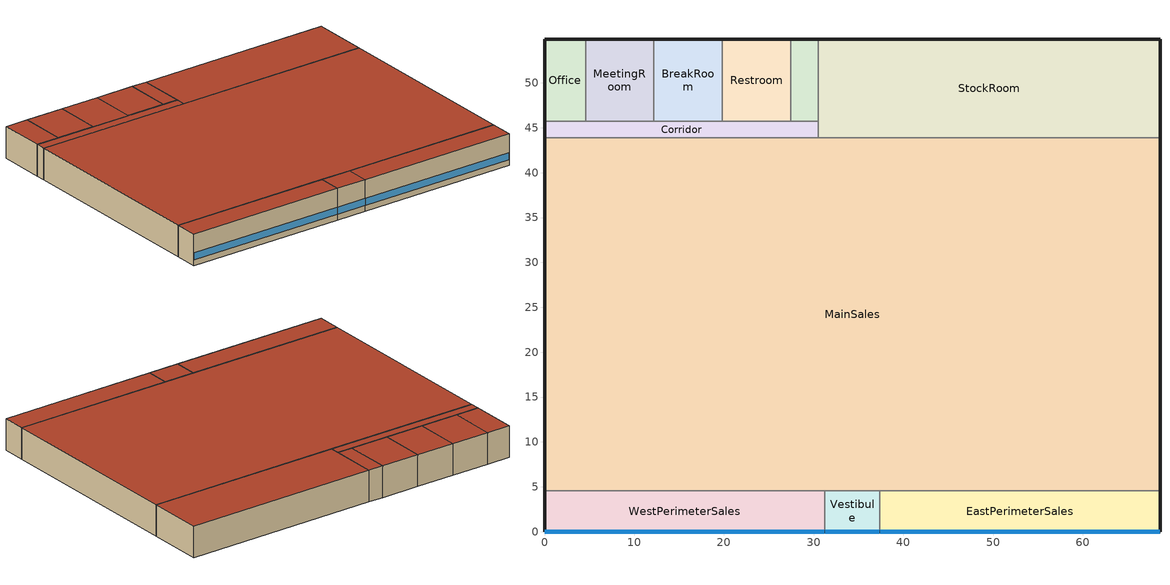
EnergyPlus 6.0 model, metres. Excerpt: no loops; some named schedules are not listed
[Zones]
Office
 floor ground (Unheated - 8in Slab with Carpet_NR_Ext-slab): 4.57,54.86 4.57,45.72 0,45.72 0,54.86 z0
 wall outside (Steel-Framed_R-13 + R-7.5 ci_Ext-wall): 4.57,54.86 0,54.86 0,45.72 z0:6.1
 wall to MeetingRoom (Standard_Int-Wall): 4.57,45.72 4.57,54.86 z0:6.1
 wall to Corridor (Standard_Int-Wall): 0,45.72 4.57,45.72 z0:6.1
 roof outside (IEAD_R-25 ci_Roof): 4.57,45.72 4.57,54.86 0,54.86 0,45.72 z6.1
BreakRoom
 floor ground (Unheated - 8in Slab with Carpet_NR_Ext-slab): 19.81,54.86 19.81,45.72 12.19,45.72 12.19,54.86 z0
 wall outside (Steel-Framed_R-13 + R-7.5 ci_Ext-wall): 19.81,54.86 12.19,54.86 z0:6.1
 wall to MeetingRoom (Standard_Int-Wall): 12.19,54.86 12.19,45.72 z0:6.1
 wall to Restroom (Standard_Int-Wall): 19.81,45.72 19.81,54.86 z0:6.1
 wall to Corridor (Standard_Int-Wall): 12.19,45.72 19.81,45.72 z0:6.1
 roof outside (IEAD_R-25 ci_Roof): 19.81,45.72 19.81,54.86 12.19,54.86 12.19,45.72 z6.1
WestPerimeterSales
 floor ground (Unheated - 8in Slab with Carpet_NR_Ext-slab): 31.24,4.57 31.24,0 0,0 0,4.57 z0
 wall outside (Steel-Framed_R-13 + R-7.5 ci_Ext-wall): 0,4.57 0,0 31.24,0 z0:6.1
 wall to Vestibule (Standard_Int-Wall): 31.24,0 31.24,4.57 z0:6.1
 wall to MainSales (AIR-WALL): 31.24,4.57 0,4.57 z0:6.1
 window (Retail_AEDG_window_3_UValue_3.408_SHGC_0.25_VT_0.32): 0.05,0 31.19,0 z1.1:2.45
 roof outside (IEAD_R-25 ci_Roof): 31.24,0 31.24,4.57 0,4.57 0,0 z6.1
Corridor
 floor ground (Unheated - 8in Slab with Carpet_NR_Ext-slab): 30.48,45.72 30.48,43.89 0,43.89 0,45.72 z0
 wall outside (Steel-Framed_R-13 + R-7.5 ci_Ext-wall): 0,45.72 0,43.89 z0:6.1
 wall to MainSales (Standard_Int-Wall): 0,43.89 30.48,43.89 z0:6.1
 wall to Restroom (Standard_Int-Wall): 27.43,45.72 19.81,45.72 z0:6.1
 wall to MeetingRoom (Standard_Int-Wall): 12.19,45.72 4.57,45.72 z0:6.1
 wall to MechanicalRoom (Standard_Int-Wall): 30.48,45.72 27.43,45.72 z0:6.1
 wall to StockRoom (Standard_Int-Wall): 30.48,43.89 30.48,45.72 z0:6.1
 roof outside (IEAD_R-25 ci_Roof): 30.48,43.89 30.48,45.72 0,45.72 0,43.89 z6.1
EastPerimeterSales
 floor ground (Unheated - 8in Slab with Carpet_NR_Ext-slab): 68.58,4.57 68.58,0 37.34,0 37.34,4.57 z0
 wall outside (Steel-Framed_R-13 + R-7.5 ci_Ext-wall): 37.34,0 68.58,0 68.58,4.57 z0:6.1
 wall to Vestibule (Standard_Int-Wall): 37.34,4.57 37.34,0 z0:6.1
 wall to MainSales (AIR-WALL): 68.58,4.57 37.34,4.57 z0:6.1
 window (Retail_AEDG_window_3_UValue_3.408_SHGC_0.25_VT_0.32): 37.39,0 68.53,0 z1.1:2.45
 roof outside (IEAD_R-25 ci_Roof): 68.58,0 68.58,4.57 37.34,4.57 37.34,0 z6.1
Vestibule
 floor ground (Unheated - 8in Slab with Carpet_NR_Ext-slab): 37.34,4.57 37.34,0 31.24,0 31.24,4.57 z0
 wall outside (Steel-Framed_R-13 + R-7.5 ci_Ext-wall): 31.24,0 37.34,0 z0:6.1
 wall to MainSales (Standard_Int-Wall): 37.34,4.57 31.24,4.57 z0:6.1
 window (Retail_AEDG_window_3_UValue_3.408_SHGC_0.25_VT_0.32): 31.29,0 37.29,0 z1.1:2.45
 roof outside (IEAD_R-25 ci_Roof): 37.34,0 37.34,4.57 31.24,4.57 31.24,0 z6.1
StockRoom
 floor ground (Unheated - 8in Slab with Carpet_NR_Ext-slab): 68.58,54.86 68.58,43.89 30.48,43.89 30.48,54.86 z0
 wall outside (Steel-Framed_R-13 + R-7.5 ci_Ext-wall): 68.58,43.89 68.58,54.86 30.48,54.86 z0:6.1
 wall to MainSales (Standard_Int-Wall): 30.48,43.89 68.58,43.89 z0:6.1
 wall to MechanicalRoom (Standard_Int-Wall): 30.48,54.86 30.48,45.72 z0:6.1
 roof outside (IEAD_R-25 ci_Roof): 68.58,43.89 68.58,54.86 30.48,54.86 30.48,43.89 z6.1
MainSales
 floor ground (Unheated - 8in Slab with Carpet_NR_Ext-slab): 68.58,43.89 68.58,4.57 0,4.57 0,43.89 z0
 wall outside (Steel-Framed_R-13 + R-7.5 ci_Ext-wall): 68.58,4.57 68.58,43.89 / 0,43.89 0,4.57 z0:6.1
 roof outside (IEAD_R-25 ci_Roof): 68.58,4.57 68.58,43.89 0,43.89 0,4.57 z6.1
MeetingRoom
 floor ground (Unheated - 8in Slab with Carpet_NR_Ext-slab): 12.19,54.86 12.19,45.72 4.57,45.72 4.57,54.86 z0
 wall outside (Steel-Framed_R-13 + R-7.5 ci_Ext-wall): 12.19,54.86 4.57,54.86 z0:6.1
 roof outside (IEAD_R-25 ci_Roof): 12.19,45.72 12.19,54.86 4.57,54.86 4.57,45.72 z6.1
Restroom
 floor ground (Unheated - 8in Slab with Carpet_NR_Ext-slab): 27.43,54.86 27.43,45.72 19.81,45.72 19.81,54.86 z0
 wall outside (Steel-Framed_R-13 + R-7.5 ci_Ext-wall): 27.43,54.86 19.81,54.86 z0:6.1
 wall to MechanicalRoom (Standard_Int-Wall): 27.43,45.72 27.43,54.86 z0:6.1
 roof outside (IEAD_R-25 ci_Roof): 27.43,45.72 27.43,54.86 19.81,54.86 19.81,45.72 z6.1
MechanicalRoom
 floor ground (Unheated - 8in Slab with Carpet_NR_Ext-slab): 30.48,54.86 30.48,45.72 27.43,45.72 27.43,54.86 z0
 wall outside (Steel-Framed_R-13 + R-7.5 ci_Ext-wall): 30.48,54.86 27.43,54.86 z0:6.1
 roof outside (IEAD_R-25 ci_Roof): 30.48,45.72 30.48,54.86 27.43,54.86 27.43,45.72 z6.1
[Building]
Retail_Low_Plug_MultiZoneVAV: North Axis=0; Terrain=City; Loads Convergence Tolerance Value=0.04; Temperature Convergence Tolerance Value=0.2; Solar Distribution=FullExterior; Maximum Number of Warmup Days=25
[Site:Location]
USA CA-LOS ANGELES: Latitude {deg}=33.92; Longitude {deg}=-118.4; Time Zone {hr}=-8; Elevation {m}=32
[Site:GroundTemperature:BuildingSurface]
20.133, 20.114, 20.098, 20.195, 20.555, 20.958, 22.367, 22.7, 22.775, 21.957, 20.592, 20.216
[Site:WaterMainsTemperature]
Calculation Method=CORRELATION; Annual Average Outdoor Air Temperature {C}=16.64; Maximum Difference In Monthly Average Outdoor Air Temperatures {deltaC}=6.8
[SizingPeriod:DesignDay] Barometric Pressure {Pa}=100941; Rain {0-no,1-yes}=0; Snow on ground {0-no,1-yes}=0; Day of Month=21; Daylight Savings Time Indicator=0; Humidity Indicating Type=WetBulb
Name | Maximum Dry-Bulb Temperature {C} | Daily Temp Range {C} | Humidity Indicating Conditions at Maximum Dry-Bulb | Wind Speed {m/s} design conditions vs. traditional 6.71 m/s (15 mph) | Wind Direction {Degrees; N=0, S=180} | Clearness {0.0 to 1.1} | Month | Day Type | Wind Speed {m/s} design conditions vs. traditional 3.35 m/s (7mph)
LOS_ANGELES Ann Htg 99.6% Condns DB | 6.6 | 0 | 6.6 | 2.5 | 80 | 0 | 1 | WinterDesignDay
LOS_ANGELES Ann Clg .4% Condns DB=>MWB | 29 | 6 | 17.9 |  | 250 | 1 | 8 | SummerDesignDay | 4.2
LOS_ANGELES Ann Clg .4% Condns WB=>MDB | 25.5 | 6 | 21.1 |  | 250 | 1 | 8 | SummerDesignDay | 4.2
[WindowMaterial:Glazing]
Theoretical Glass [245]: Optical Data Type=SpectralAverage; Thickness=0.003; Solar Transmittance at Normal Incidence=0.2331; Front Side Solar Reflectance at Normal Incidence=0.7169; Back Side Solar Reflectance at Normal Incidence=0.7169; Visible Transmittance at Normal Incidence=0.321; Front Side Visible Reflectance at Normal Incidence=0.629; Back Side Visible Reflectance at Normal Incidence=0.629; Infrared Transmittance at Normal Incidence=0; Front Side Infrared Hemispherical Emissivity=0.9; Back Side Infrared Hemispherical Emissivity=0.9; Conductivity=0.0231; Dirt Correction Factor for Solar and Visible Transmittance=1; Solar Diffusing=No
[Material] Thermal Absorptance=0.9
Name | Roughness | Thickness | Conductivity | Density | Specific Heat | Solar Absorptance | Visible Absorptance | Thickness {m} | Conductivity {W/m-K} | Density {kg/m3} | Specific Heat {J/kg-K}
Roof Membrane | VeryRough | 0.0095 | 0.16 | 1121.29 | 1460 | 0.7 | 0.7
Roof Insulation [9] | MediumRough | 0.209 | 0.049 | 265 | 836.8 | 0.7 | 0.7
Metal Decking | MediumSmooth | 0.0015 | 45.006 | 7680 | 418.4 | 0.7 | 0.3
GP01 1/2 GYPSUM | Smooth | 0.0127 | 0.16 | 800 | 1090 | 0.7 | 0.5
Wall Insulation [10] | MediumRough | 0.0971 | 0.045 | 265 | 836.8 | 0.7 | 0.7
1/2IN Gypsum | Smooth | 0.0127 | 0.16 | 784.9 | 830 | 0.92 | 0.92
MAT-CC05 8 HW CONCRETE | Rough | 0.2032 | 1.311 | 2240 | 836.8 | 0.7 | 0.7
Std Wood 6inch | MediumSmooth |  |  |  |  | 0.7 | 0.7 | 0.15 | 0.12 | 540 | 1210
[Material:NoMass] Thermal Absorptance=0.9; Solar Absorptance=0.7
Name | Roughness | Thermal Resistance {(m2-K)/W} | Visible Absorptance | Thermal Resistance {m2-K/W}
MAT-SHEATH | Rough | 0.3626 | 0.7
CP02 CARPET PAD | VeryRough | 0.2165 | 0.8
MAT-AIR-WALL | Rough |  |  | 0.207949
[Construction]
InteriorFurnishings: Std Wood 6inch
AIR-WALL: MAT-AIR-WALL
Retail_AEDG_window_3_UValue_3.408_SHGC_0.25_VT_0.32: Theoretical Glass [245]
IEAD_R-25 ci_Roof: Roof Membrane, Roof Insulation [9], Metal Decking
Standard_Int-Wall: GP01 1/2 GYPSUM, GP01 1/2 GYPSUM
Steel-Framed_R-13 + R-7.5 ci_Ext-wall: MAT-SHEATH, Wall Insulation [10], 1/2IN Gypsum
Unheated - 8in Slab with Carpet_NR_Ext-slab: MAT-CC05 8 HW CONCRETE, CP02 CARPET PAD
[ComponentCost:LineItem] Line Item Type=Construction
Name | Item | Cost per Area {$/m2} | Cost per Area
Interior Furnishings | InteriorFurnishings | 1
Interior Floor | INT-FLOOR-UNDERSIDE | 15
Interior Floor Slab | INT-FLOOR-SLAB | 35
Drop Ceiling | DropCeiling | 10
Sloped Metal Roof | Sloped_Metal_Roof | 1
Gable Wall | Gable_Wall | 1
Air Wall | AIR-WALL | 1
Swinging Door Conditioned | Std Swinging Door_con | 1
Swinging Door Semi-conditioned | Std Swinging Door_semi | 1
Overhead Door | Std Overhead Door | 1
south:Retail_AEDG_window_3_UValue_3.408_SHGC_0.25_VT_0.32 | Retail_AEDG_window_3_UValue_3.408_SHGC_0.25_VT_0.32 |  | 1
east:Retail_AEDG_window_3_UValue_3.408_SHGC_0.25_VT_0.32_east | Retail_AEDG_window_3_UValue_3.408_SHGC_0.25_VT_0.32_east |  | 1
north:Retail_AEDG_window_3_UValue_3.408_SHGC_0.25_VT_0.32_north | Retail_AEDG_window_3_UValue_3.408_SHGC_0.25_VT_0.32_north |  | 1
west:Retail_AEDG_window_3_UValue_3.408_SHGC_0.25_VT_0.32_west | Retail_AEDG_window_3_UValue_3.408_SHGC_0.25_VT_0.32_west |  | 1
roofs:IEAD_R-25 ci_Roof | IEAD_R-25 ci_Roof |  | 1
int-walls:Standard_Int-Wall | Standard_Int-Wall |  | 1
ext-walls:Steel-Framed_R-13 + R-7.5 ci_Ext-wall | Steel-Framed_R-13 + R-7.5 ci_Ext-wall |  | 1
ext-slab:Unheated - 8in Slab with Carpet_NR_Ext-slab | Unheated - 8in Slab with Carpet_NR_Ext-slab |  | 1
exposed-floor:Mass_R-8.3 ci_ExposedFloor | Mass_R-8.3 ci_ExposedFloor |  | 34.6727
door:Swinging_NR_door | Swinging_NR_door |  | 1
non-swinging-door:Non-Swinging_NR_door | Non-Swinging_NR_door |  | 1
[Zone] Type=1; Multiplier=1; Ceiling Height=AutoCalculate; Part of Total Floor Area=Yes
Name | Volume
Office | 254.8516
BreakRoom; MeetingRoom; Restroom | 424.7527
WestPerimeterSales; EastPerimeterSales | 870.743
Corridor | 339.8022
Vestibule; MechanicalRoom | 169.9011
StockRoom | 2548.52
MainSales | 16437.9
[InternalMass] Construction=InteriorFurnishings
Name | Zone | Surface Area
Office Internal Mass | Office | 83.6127
BreakRoom Internal Mass | BreakRoom | 139.3546
WestPerimeterSales Internal Mass | WestPerimeterSales | 285.6768
Corridor Internal Mass | Corridor | 111.4836
EastPerimeterSales Internal Mass | EastPerimeterSales | 285.6768
Vestibule Internal Mass | Vestibule | 55.7418
StockRoom Internal Mass | StockRoom | 836.1274
MainSales Internal Mass | MainSales | 5393.02
MeetingRoom Internal Mass | MeetingRoom | 139.3546
Restroom Internal Mass | Restroom | 139.3546
MechanicalRoom Internal Mass | MechanicalRoom | 55.7418
[ZoneInfiltration:DesignFlowRate] Schedule=INFIL_SCH; Design Volume Flow Rate Calculation Method=Flow/ExteriorWallArea; Flow per Exterior Surface Area {m3/s/m2}=0.0001963; Constant Term Coefficient=1; Temperature Term Coefficient=0; Velocity Term Coefficient=0; Velocity Squared Term Coefficient=0
Name | Zone
Office_Infiltration | Office
BreakRoom_Infiltration | BreakRoom
WestPerimeterSales_Infiltration | WestPerimeterSales
Corridor_Infiltration | Corridor
EastPerimeterSales_Infiltration | EastPerimeterSales
Vestibule_Infiltration | Vestibule
StockRoom_Infiltration | StockRoom
MainSales_Infiltration | MainSales
MeetingRoom_Infiltration | MeetingRoom
Restroom_Infiltration | Restroom
MechanicalRoom_Infiltration | MechanicalRoom
[People] Schedule=BLDG_OCC_SCH; Number of People Calculation Method=People; Fraction Radiant=0.3; User Specified Sensible Fraction=AUTOCALCULATE; Activity Level Schedule=ACTIVITY_SCH; Carbon Dioxide Generation Rate {m3/s-W}=3.82E-8; Enable ASHRAE 55 Comfort Warnings=No; MRT Calculation=ZoneAveraged; Work Efficiency Schedule=WORK_EFF_SCH; Clothing Schedule=CLOTHING_SCH; Air Velocity Schedule=AIR_VELO_SCH; Thermal Comfort Report=FANGER
Name | Zone | Number of People
Office People | Office | 2.2492
BreakRoom People | BreakRoom | 52.5018
WestPerimeterSales People | WestPerimeterSales | 9.2274
EastPerimeterSales People | EastPerimeterSales | 9.2274
Vestibule People | Vestibule | 1.8005
StockRoom People | StockRoom | 14.9667
MainSales People | MainSales | 174.1946
MeetingRoom People | MeetingRoom | 37.5003
Restroom People | Restroom | 4.5012
[Lights] Schedule=BLDG_LIGHT_SCH; Design Level Calculation Method=LightingLevel; Return Air Fraction=0; Fraction Visible=0.2; Fraction Replaceable=1; Return Air Fraction is Calculated from Plenum Temperature=No
Name | Zone | Design Level {W} | Fraction Radiant
Office_Lights | Office | 202.3428 | 0.37
BreakRoom_Lights | BreakRoom | 337.238 | 0.37
WestPerimeterSales_Lights | WestPerimeterSales | 2921.05 | 0.42
Corridor_Lights | Corridor | 149.9455 | 0.37
EastPerimeterSales_Lights | EastPerimeterSales | 2921.05 | 0.42
Vestibule_Lights | Vestibule | 149.9455 | 0.37
StockRoom_Lights | StockRoom | 811.0435 | 0.42
MainSales_Lights | MainSales | 55143.6 | 0.42
MeetingRoom_Lights | MeetingRoom | 337.238 | 0.37
Restroom_Lights | Restroom | 337.9348 | 0.37
MechanicalRoom_Lights | MechanicalRoom | 134.8952 | 0.37
[ElectricEquipment] Schedule=BLDG_EQUIP_SCH; Design Level Calculation Method=EquipmentLevel; Fraction Latent=0; Fraction Radiant=0.5; Fraction Lost=0
Name | Zone | Design Level {W}
Office_PlugMisc_Equip | Office | 252.9285
BreakRoom_PlugMisc_Equip | BreakRoom | 1462.53
WestPerimeterSales_PlugMisc_Equip | WestPerimeterSales | 461.3681
EastPerimeterSales_PlugMisc_Equip | EastPerimeterSales | 461.3681
StockRoom_PlugMisc_Equip | StockRoom | 2529.29
MainSales_PlugMisc_Equip | MainSales | 8709.73
MeetingRoom_PlugMisc_Equip | MeetingRoom | 421.5475
Restroom_PlugMisc_Equip | Restroom | 56.4386
[SetpointManager:Scheduled] Control Variable {Temperature | Others }=Temperature
Name | Schedule | Setpoint Node or NodeList
VAV_O SAT Setpoint | VAV_O_SAT_Sch | VAV_O Supply Equipment Outlet Node
VAV_BR SAT Setpoint | VAV_BR_SAT_Sch | VAV_BR Supply Equipment Outlet Node
VAV_WPS SAT Setpoint | VAV_WPS_SAT_Sch | VAV_WPS Supply Equipment Outlet Node
VAV_C SAT Setpoint | VAV_C_SAT_Sch | VAV_C Supply Equipment Outlet Node
VAV_EPS SAT Setpoint | VAV_EPS_SAT_Sch | VAV_EPS Supply Equipment Outlet Node
VAV_V SAT Setpoint | VAV_V_SAT_Sch | VAV_V Supply Equipment Outlet Node
VAV_SR SAT Setpoint | VAV_SR_SAT_Sch | VAV_SR Supply Equipment Outlet Node
VAV_MS SAT Setpoint | VAV_MS_SAT_Sch | VAV_MS Supply Equipment Outlet Node
VAV_MTR SAT Setpoint | VAV_MtR_SAT_Sch | VAV_MTR Supply Equipment Outlet Node
VAV_R SAT Setpoint | VAV_R_SAT_Sch | VAV_R Supply Equipment Outlet Node
VAV_MCR SAT Setpoint | VAV_McR_SAT_Sch | VAV_MCR Supply Equipment Outlet Node
[SetpointManager:MixedAir]
Name | Control Variable {Temperature} | Setpoint Node or NodeList | Control Variable {TEMP}
VAV_O_CoolC 2 SAT Manager | Temperature | VAV_O_CoolC 2-VAV_O_FanNode
VAV_O_OA_Indirect_Evap_Cooler_SATManager |  | VAV_O_OA_Indirect_Evap_Cooler-VAV_O_OAMixing BoxNode | Temperature
VAV_BR_CoolC 2 SAT Manager | Temperature | VAV_BR_CoolC 2-VAV_BR_FanNode
VAV_BR_OA_Indirect_Evap_Cooler_SATManager |  | VAV_BR_OA_Indirect_Evap_Cooler-VAV_BR_OAMixing BoxNode | Temperature
VAV_WPS_CoolC 2 SAT Manager | Temperature | VAV_WPS_CoolC 2-VAV_WPS_FanNode
VAV_WPS_OA_Indirect_Evap_Cooler_SATManager |  | VAV_WPS_OA_Indirect_Evap_Cooler-VAV_WPS_OAMixing BoxNode | Temperature
VAV_C_CoolC 2 SAT Manager | Temperature | VAV_C_CoolC 2-VAV_C_FanNode
VAV_C_OA_Indirect_Evap_Cooler_SATManager |  | VAV_C_OA_Indirect_Evap_Cooler-VAV_C_OAMixing BoxNode | Temperature
VAV_EPS_CoolC 2 SAT Manager | Temperature | VAV_EPS_CoolC 2-VAV_EPS_FanNode
VAV_EPS_OA_Indirect_Evap_Cooler_SATManager |  | VAV_EPS_OA_Indirect_Evap_Cooler-VAV_EPS_OAMixing BoxNode | Temperature
VAV_V_CoolC 2 SAT Manager | Temperature | VAV_V_CoolC 2-VAV_V_FanNode
VAV_V_OA_Indirect_Evap_Cooler_SATManager |  | VAV_V_OA_Indirect_Evap_Cooler-VAV_V_OAMixing BoxNode | Temperature
VAV_SR_CoolC 2 SAT Manager | Temperature | VAV_SR_CoolC 2-VAV_SR_FanNode
VAV_SR_OA_Indirect_Evap_Cooler_SATManager |  | VAV_SR_OA_Indirect_Evap_Cooler-VAV_SR_OAMixing BoxNode | Temperature
VAV_MS_CoolC 2 SAT Manager | Temperature | VAV_MS_CoolC 2-VAV_MS_FanNode
VAV_MS_OA_Indirect_Evap_Cooler_SATManager |  | VAV_MS_OA_Indirect_Evap_Cooler-VAV_MS_OAMixing BoxNode | Temperature
VAV_MTR_CoolC 2 SAT Manager | Temperature | VAV_MTR_CoolC 2-VAV_MTR_FanNode
VAV_MTR_OA_Indirect_Evap_Cooler_SATManager |  | VAV_MTR_OA_Indirect_Evap_Cooler-VAV_MTR_OAMixing BoxNode | Temperature
VAV_R_CoolC 2 SAT Manager | Temperature | VAV_R_CoolC 2-VAV_R_FanNode
VAV_R_OA_Indirect_Evap_Cooler_SATManager |  | VAV_R_OA_Indirect_Evap_Cooler-VAV_R_OAMixing BoxNode | Temperature
VAV_MCR_CoolC 2 SAT Manager | Temperature | VAV_MCR_CoolC 2-VAV_MCR_FanNode
VAV_MCR_OA_Indirect_Evap_Cooler_SATManager |  | VAV_MCR_OA_Indirect_Evap_Cooler-VAV_MCR_OAMixing BoxNode | Temperature
[EnergyManagementSystem:Sensor]
VAV_O_OA_Indirect_Evap_CoolerIDECSupplyTemp: VAV_O_OA_Indirect_Evap_Cooler-VAV_O_OAMixing BoxNode; System Node Temp
VAV_O_OA_Indirect_Evap_CoolerIDECSupplyEnth: VAV_O_OA_Indirect_Evap_Cooler-VAV_O_OAMixing BoxNode; System Node Enthalpy
VAV_O_Warm_Season; VAV_BR_Warm_Season; VAV_WPS_Warm_Season; VAV_C_Warm_Season; VAV_EPS_Warm_Season; VAV_V_Warm_Season; VAV_SR_Warm_Season; VAV_MS_Warm_Season; VAV_MTR_Warm_Season; VAV_R_Warm_Season; VAV_MCR_Warm_Season: Warm_Season_Sch; Schedule Value
VAV_O_Cold_Season; VAV_BR_Cold_Season; VAV_WPS_Cold_Season; VAV_C_Cold_Season; VAV_EPS_Cold_Season; VAV_V_Cold_Season; VAV_SR_Cold_Season; VAV_MS_Cold_Season; VAV_MTR_Cold_Season; VAV_R_Cold_Season; VAV_MCR_Cold_Season: Cold_Season_Sch; Schedule Value
VAV_O_OA_Enth; VAV_BR_OA_Enth; VAV_WPS_OA_Enth; VAV_C_OA_Enth; VAV_EPS_OA_Enth; VAV_V_OA_Enth; VAV_SR_OA_Enth; VAV_MS_OA_Enth; VAV_MTR_OA_Enth; VAV_R_OA_Enth; VAV_MCR_OA_Enth: Environment; Outdoor Enthalpy
VAV_O_OA_Tdb; VAV_BR_OA_Tdb; VAV_WPS_OA_Tdb; VAV_C_OA_Tdb; VAV_EPS_OA_Tdb; VAV_V_OA_Tdb; VAV_SR_OA_Tdb; VAV_MS_OA_Tdb; VAV_MTR_OA_Tdb; VAV_R_OA_Tdb; VAV_MCR_OA_Tdb: Environment; Outdoor Dry Bulb
VAV_O_Pb; VAV_BR_Pb; VAV_WPS_Pb; VAV_C_Pb; VAV_EPS_Pb; VAV_V_Pb; VAV_SR_Pb; VAV_MS_Pb; VAV_MTR_Pb; VAV_R_Pb; VAV_MCR_Pb: Environment; Outdoor Barometric Pressure
VAV_O_ClgSetP; VAV_BR_ClgSetP; VAV_WPS_ClgSetP; VAV_C_ClgSetP; VAV_EPS_ClgSetP; VAV_V_ClgSetP; VAV_SR_ClgSetP; VAV_MS_ClgSetP; VAV_MTR_ClgSetP; VAV_R_ClgSetP; VAV_MCR_ClgSetP: ClgSetP_Sch; Schedule Value
VAV_O_SAT; VAV_BR_SAT; VAV_WPS_SAT; VAV_C_SAT; VAV_EPS_SAT; VAV_V_SAT; VAV_SR_SAT; VAV_MS_SAT; VAV_MTR_SAT; VAV_R_SAT; VAV_MCR_SAT: VAV_SAT_Schedule; Schedule Value
VAV_O_SAT_Econ; VAV_BR_SAT_Econ; VAV_WPS_SAT_Econ; VAV_C_SAT_Econ; VAV_EPS_SAT_Econ; VAV_V_SAT_Econ; VAV_SR_SAT_Econ; VAV_MS_SAT_Econ; VAV_MTR_SAT_Econ; VAV_R_SAT_Econ; VAV_MCR_SAT_Econ: VAV_Econ_SAT_Schedule; Schedule Value
VAV_BR_OA_Indirect_Evap_CoolerIDECSupplyTemp: VAV_BR_OA_Indirect_Evap_Cooler-VAV_BR_OAMixing BoxNode; System Node Temp
VAV_BR_OA_Indirect_Evap_CoolerIDECSupplyEnth: VAV_BR_OA_Indirect_Evap_Cooler-VAV_BR_OAMixing BoxNode; System Node Enthalpy
VAV_WPS_OA_Indirect_Evap_CoolerIDECSupplyTemp: VAV_WPS_OA_Indirect_Evap_Cooler-VAV_WPS_OAMixing BoxNode; System Node Temp
VAV_WPS_OA_Indirect_Evap_CoolerIDECSupplyEnth: VAV_WPS_OA_Indirect_Evap_Cooler-VAV_WPS_OAMixing BoxNode; System Node Enthalpy
VAV_C_OA_Indirect_Evap_CoolerIDECSupplyTemp: VAV_C_OA_Indirect_Evap_Cooler-VAV_C_OAMixing BoxNode; System Node Temp
VAV_C_OA_Indirect_Evap_CoolerIDECSupplyEnth: VAV_C_OA_Indirect_Evap_Cooler-VAV_C_OAMixing BoxNode; System Node Enthalpy
VAV_EPS_OA_Indirect_Evap_CoolerIDECSupplyTemp: VAV_EPS_OA_Indirect_Evap_Cooler-VAV_EPS_OAMixing BoxNode; System Node Temp
VAV_EPS_OA_Indirect_Evap_CoolerIDECSupplyEnth: VAV_EPS_OA_Indirect_Evap_Cooler-VAV_EPS_OAMixing BoxNode; System Node Enthalpy
VAV_V_OA_Indirect_Evap_CoolerIDECSupplyTemp: VAV_V_OA_Indirect_Evap_Cooler-VAV_V_OAMixing BoxNode; System Node Temp
VAV_V_OA_Indirect_Evap_CoolerIDECSupplyEnth: VAV_V_OA_Indirect_Evap_Cooler-VAV_V_OAMixing BoxNode; System Node Enthalpy
VAV_SR_OA_Indirect_Evap_CoolerIDECSupplyTemp: VAV_SR_OA_Indirect_Evap_Cooler-VAV_SR_OAMixing BoxNode; System Node Temp
VAV_SR_OA_Indirect_Evap_CoolerIDECSupplyEnth: VAV_SR_OA_Indirect_Evap_Cooler-VAV_SR_OAMixing BoxNode; System Node Enthalpy
VAV_MS_OA_Indirect_Evap_CoolerIDECSupplyTemp: VAV_MS_OA_Indirect_Evap_Cooler-VAV_MS_OAMixing BoxNode; System Node Temp
VAV_MS_OA_Indirect_Evap_CoolerIDECSupplyEnth: VAV_MS_OA_Indirect_Evap_Cooler-VAV_MS_OAMixing BoxNode; System Node Enthalpy
VAV_MTR_OA_Indirect_Evap_CoolerIDECSupplyTemp: VAV_MTR_OA_Indirect_Evap_Cooler-VAV_MTR_OAMixing BoxNode; System Node Temp
VAV_MTR_OA_Indirect_Evap_CoolerIDECSupplyEnth: VAV_MTR_OA_Indirect_Evap_Cooler-VAV_MTR_OAMixing BoxNode; System Node Enthalpy
VAV_R_OA_Indirect_Evap_CoolerIDECSupplyTemp: VAV_R_OA_Indirect_Evap_Cooler-VAV_R_OAMixing BoxNode; System Node Temp
VAV_R_OA_Indirect_Evap_CoolerIDECSupplyEnth: VAV_R_OA_Indirect_Evap_Cooler-VAV_R_OAMixing BoxNode; System Node Enthalpy
VAV_MCR_OA_Indirect_Evap_CoolerIDECSupplyTemp: VAV_MCR_OA_Indirect_Evap_Cooler-VAV_MCR_OAMixing BoxNode; System Node Temp
VAV_MCR_OA_Indirect_Evap_CoolerIDECSupplyEnth: VAV_MCR_OA_Indirect_Evap_Cooler-VAV_MCR_OAMixing BoxNode; System Node Enthalpy
[EnergyManagementSystem:Actuator]
VAV_O_SAT_Sch_Act: VAV_O_SAT_Sch; Schedule:Compact; Schedule Value
VAV_O_Fan_Sch_Act: VAV_O_Fan_Sch; Schedule:Compact; Schedule Value
Office_PTAC_Fan_Sch_Act: Office_PTAC_Fan_Sch; Schedule:Compact; Schedule Value
VAV_BR_SAT_Sch_Act: VAV_BR_SAT_Sch; Schedule:Compact; Schedule Value
VAV_BR_Fan_Sch_Act: VAV_BR_Fan_Sch; Schedule:Compact; Schedule Value
BreakRoom_PTAC_Fan_Sch_Act: BreakRoom_PTAC_Fan_Sch; Schedule:Compact; Schedule Value
VAV_WPS_SAT_Sch_Act: VAV_WPS_SAT_Sch; Schedule:Compact; Schedule Value
VAV_WPS_Fan_Sch_Act: VAV_WPS_Fan_Sch; Schedule:Compact; Schedule Value
WestPerimeterSales_PTAC_Fan_Sch_Act: WestPerimeterSales_PTAC_Fan_Sch; Schedule:Compact; Schedule Value
VAV_C_SAT_Sch_Act: VAV_C_SAT_Sch; Schedule:Compact; Schedule Value
VAV_C_Fan_Sch_Act: VAV_C_Fan_Sch; Schedule:Compact; Schedule Value
Corridor_PTAC_Fan_Sch_Act: Corridor_PTAC_Fan_Sch; Schedule:Compact; Schedule Value
VAV_EPS_SAT_Sch_Act: VAV_EPS_SAT_Sch; Schedule:Compact; Schedule Value
VAV_EPS_Fan_Sch_Act: VAV_EPS_Fan_Sch; Schedule:Compact; Schedule Value
EastPerimeterSales_PTAC_Fan_Sch_Act: EastPerimeterSales_PTAC_Fan_Sch; Schedule:Compact; Schedule Value
VAV_V_SAT_Sch_Act: VAV_V_SAT_Sch; Schedule:Compact; Schedule Value
VAV_V_Fan_Sch_Act: VAV_V_Fan_Sch; Schedule:Compact; Schedule Value
Vestibule_PTAC_Fan_Sch_Act: Vestibule_PTAC_Fan_Sch; Schedule:Compact; Schedule Value
VAV_SR_SAT_Sch_Act: VAV_SR_SAT_Sch; Schedule:Compact; Schedule Value
VAV_SR_Fan_Sch_Act: VAV_SR_Fan_Sch; Schedule:Compact; Schedule Value
StockRoom_PTAC_Fan_Sch_Act: StockRoom_PTAC_Fan_Sch; Schedule:Compact; Schedule Value
VAV_MS_SAT_Sch_Act: VAV_MS_SAT_Sch; Schedule:Compact; Schedule Value
VAV_MS_Fan_Sch_Act: VAV_MS_Fan_Sch; Schedule:Compact; Schedule Value
MainSales_PTAC_Fan_Sch_Act: MainSales_PTAC_Fan_Sch; Schedule:Compact; Schedule Value
VAV_MTR_SAT_Sch_Act: VAV_MTR_SAT_Sch; Schedule:Compact; Schedule Value
VAV_MTR_Fan_Sch_Act: VAV_MTR_Fan_Sch; Schedule:Compact; Schedule Value
MeetingRoom_PTAC_Fan_Sch_Act: MeetingRoom_PTAC_Fan_Sch; Schedule:Compact; Schedule Value
VAV_R_SAT_Sch_Act: VAV_R_SAT_Sch; Schedule:Compact; Schedule Value
VAV_R_Fan_Sch_Act: VAV_R_Fan_Sch; Schedule:Compact; Schedule Value
Restroom_PTAC_Fan_Sch_Act: Restroom_PTAC_Fan_Sch; Schedule:Compact; Schedule Value
VAV_MCR_SAT_Sch_Act: VAV_MCR_SAT_Sch; Schedule:Compact; Schedule Value
VAV_MCR_Fan_Sch_Act: VAV_MCR_Fan_Sch; Schedule:Compact; Schedule Value
MechanicalRoom_PTAC_Fan_Sch_Act: MechanicalRoom_PTAC_Fan_Sch; Schedule:Compact; Schedule Value
[EnergyManagementSystem:ProgramCallingManager]
VAV_O_OA_Indirect_Evap_CoolerControlManager: InsideHVACSystemIterationLoop; VAV_O_OA_Indirect_Evap_CoolerControl
VAV_O_ERV_IDEC_Control_Call: AfterPredictorBeforeHVACManagers; VAV_O_ERV_IDEC_Control
VAV_O_Initialize_Globals_Call: BeginNewEnvironment; VAV_O_Initialize_Globals
VAV_O_SAT_Reset_Call: AfterPredictorBeforeHVACManagers; VAV_O_SAT_Reset
VAV_BR_OA_Indirect_Evap_CoolerControlManager: InsideHVACSystemIterationLoop; VAV_BR_OA_Indirect_Evap_CoolerControl
VAV_BR_ERV_IDEC_Control_Call: AfterPredictorBeforeHVACManagers; VAV_BR_ERV_IDEC_Control
VAV_BR_Initialize_Globals_Call: BeginNewEnvironment; VAV_BR_Initialize_Globals
VAV_BR_SAT_Reset_Call: AfterPredictorBeforeHVACManagers; VAV_BR_SAT_Reset
VAV_WPS_OA_Indirect_Evap_CoolerControlManager: InsideHVACSystemIterationLoop; VAV_WPS_OA_Indirect_Evap_CoolerControl
VAV_WPS_ERV_IDEC_Control_Call: AfterPredictorBeforeHVACManagers; VAV_WPS_ERV_IDEC_Control
VAV_WPS_Initialize_Globals_Call: BeginNewEnvironment; VAV_WPS_Initialize_Globals
VAV_WPS_SAT_Reset_Call: AfterPredictorBeforeHVACManagers; VAV_WPS_SAT_Reset
VAV_C_OA_Indirect_Evap_CoolerControlManager: InsideHVACSystemIterationLoop; VAV_C_OA_Indirect_Evap_CoolerControl
VAV_C_ERV_IDEC_Control_Call: AfterPredictorBeforeHVACManagers; VAV_C_ERV_IDEC_Control
VAV_C_Initialize_Globals_Call: BeginNewEnvironment; VAV_C_Initialize_Globals
VAV_C_SAT_Reset_Call: AfterPredictorBeforeHVACManagers; VAV_C_SAT_Reset
VAV_EPS_OA_Indirect_Evap_CoolerControlManager: InsideHVACSystemIterationLoop; VAV_EPS_OA_Indirect_Evap_CoolerControl
VAV_EPS_ERV_IDEC_Control_Call: AfterPredictorBeforeHVACManagers; VAV_EPS_ERV_IDEC_Control
VAV_EPS_Initialize_Globals_Call: BeginNewEnvironment; VAV_EPS_Initialize_Globals
VAV_EPS_SAT_Reset_Call: AfterPredictorBeforeHVACManagers; VAV_EPS_SAT_Reset
VAV_V_OA_Indirect_Evap_CoolerControlManager: InsideHVACSystemIterationLoop; VAV_V_OA_Indirect_Evap_CoolerControl
VAV_V_ERV_IDEC_Control_Call: AfterPredictorBeforeHVACManagers; VAV_V_ERV_IDEC_Control
VAV_V_Initialize_Globals_Call: BeginNewEnvironment; VAV_V_Initialize_Globals
VAV_V_SAT_Reset_Call: AfterPredictorBeforeHVACManagers; VAV_V_SAT_Reset
VAV_SR_OA_Indirect_Evap_CoolerControlManager: InsideHVACSystemIterationLoop; VAV_SR_OA_Indirect_Evap_CoolerControl
VAV_SR_ERV_IDEC_Control_Call: AfterPredictorBeforeHVACManagers; VAV_SR_ERV_IDEC_Control
VAV_SR_Initialize_Globals_Call: BeginNewEnvironment; VAV_SR_Initialize_Globals
VAV_SR_SAT_Reset_Call: AfterPredictorBeforeHVACManagers; VAV_SR_SAT_Reset
VAV_MS_OA_Indirect_Evap_CoolerControlManager: InsideHVACSystemIterationLoop; VAV_MS_OA_Indirect_Evap_CoolerControl
VAV_MS_ERV_IDEC_Control_Call: AfterPredictorBeforeHVACManagers; VAV_MS_ERV_IDEC_Control
VAV_MS_Initialize_Globals_Call: BeginNewEnvironment; VAV_MS_Initialize_Globals
VAV_MS_SAT_Reset_Call: AfterPredictorBeforeHVACManagers; VAV_MS_SAT_Reset
VAV_MTR_OA_Indirect_Evap_CoolerControlManager: InsideHVACSystemIterationLoop; VAV_MTR_OA_Indirect_Evap_CoolerControl
VAV_MTR_ERV_IDEC_Control_Call: AfterPredictorBeforeHVACManagers; VAV_MTR_ERV_IDEC_Control
VAV_MTR_Initialize_Globals_Call: BeginNewEnvironment; VAV_MTR_Initialize_Globals
VAV_MTR_SAT_Reset_Call: AfterPredictorBeforeHVACManagers; VAV_MTR_SAT_Reset
VAV_R_OA_Indirect_Evap_CoolerControlManager: InsideHVACSystemIterationLoop; VAV_R_OA_Indirect_Evap_CoolerControl
VAV_R_ERV_IDEC_Control_Call: AfterPredictorBeforeHVACManagers; VAV_R_ERV_IDEC_Control
VAV_R_Initialize_Globals_Call: BeginNewEnvironment; VAV_R_Initialize_Globals
VAV_R_SAT_Reset_Call: AfterPredictorBeforeHVACManagers; VAV_R_SAT_Reset
VAV_MCR_OA_Indirect_Evap_CoolerControlManager: InsideHVACSystemIterationLoop; VAV_MCR_OA_Indirect_Evap_CoolerControl
VAV_MCR_ERV_IDEC_Control_Call: AfterPredictorBeforeHVACManagers; VAV_MCR_ERV_IDEC_Control
VAV_MCR_Initialize_Globals_Call: BeginNewEnvironment; VAV_MCR_Initialize_Globals
VAV_MCR_SAT_Reset_Call: AfterPredictorBeforeHVACManagers; VAV_MCR_SAT_Reset
[EnergyManagementSystem:Program]
VAV_O_OA_Indirect_Evap_CoolerControl: SET SystemMixedTemp = VAV_O_OA_Indirect_Evap_CoolerSystemMixedTemp; SET SystemMixedHR = VAV_O_OA_Indirect_Evap_CoolerSystemMixedHR; SET IDECSupplyEnth = VAV_O_OA_Indirect_Evap_CoolerIDECSupplyEnth; SET SystemReturnEnth = VAV_O_OA_Indirect_Evap_CoolerSystemReturnEnth; SET SystemMixedSP = VAV_O_OA_Indirect_Evap_CoolerSystemMixedSP; SET SystemMixedSPEnth = @HFnTdbW SystemMixedSP SystemMixedHR; SET OAMinFlow = VAV_O_OA_Indirect_Evap_CoolerOAMinFlow; SET IDECSupplyTemp = VAV_O_OA_Indirect_Evap_CoolerIDECSupplyTemp; SET SystemReturnTemp = VAV_O_OA_Indirect_Evap_CoolerSystemReturnTemp; SET SystemSupplyFlow = VAV_O_OA_Indirect_Evap_CoolerSystemSupplyFlow; SET OAFlowActuator = OAMinFlow; SET tosetpoint = IDECSupplyTemp - SystemMixedSP; IF (tosetpoint <= 0.0) && (SystemMixedSP < SystemReturnTemp); SET numerator = SystemMixedSPEnth - SystemReturnEnth; SET denominator = IDECSupplyEnth - SystemReturnEnth; SET abs_denominator = @Abs denominator; IF (abs_denominator < 0.000001); SET OAFlowActuator = SystemSupplyFlow; ELSE; SET OAFlowActuator = SystemSupplyFlow * numerator / denominator; ENDIF; IF (OAFlowActuator > SystemSupplyFlow); SET OAFlowActuator = SystemSupplyFlow; ENDIF; IF (OAFlowActuator < OAMinFlow); SET OAFlowActuator = OAMinFlow; ENDIF; ENDIF; IF (IDECSupplyTemp < SystemReturnTemp) && (SystemReturnTemp < SystemMixedSP); SET OAFlowActuator = OAMinFlow; ENDIF; IF (SystemReturnTemp < IDECSupplyTemp) && (IDECSupplyTemp < SystemMixedSP); SET OAFlowActuator = SystemSupplyFlow; ENDIF; IF (SystemMixedSP < IDECSupplyTemp) && (IDECSupplyTemp < SystemReturnTemp); SET OAFlowActuator = SystemSupplyFlow; ENDIF; IF (SystemMixedSP < SystemReturnTemp) && (SystemReturnTemp < IDECSupplyTemp); SET OAFlowActuator = OAMinFlow; ENDIF; SET VAV_O_OA_Indirect_Evap_CoolerOAFlowActuator = OAFlowActuator
VAV_O_ERV_IDEC_Control: SET VAV_O_ERV_SP = VAV_O_Cold_Season * 253; SET VAV_O_IDEC_SP = VAV_O_Warm_Season * 295; SET VAV_O_FanSP_Act = VAV_O_FanSP + VAV_O_ERV_SP; SET VAV_O_FanSP_Act = VAV_O_FanSP_Act + VAV_O_IDEC_SP
VAV_O_Initialize_Globals: SET VAV_O_SAT_Value = VAV_O_SAT
VAV_O_SAT_Reset: IF VAV_O_Heat_Load > 0; SET VAV_O_Fan_Sch_Act = 0; SET Office_PTAC_Fan_Sch_Act = 1; ELSE; SET VAV_O_Fan_Sch_Act = 1; SET Office_PTAC_Fan_Sch_Act = 0; IF (VAV_O_OA_Tdb > VAV_O_SAT_Value); IF VAV_O_OA_Enth < VAV_O_RA_Enth; SET VAV_O_SAT_Sch_Act = VAV_O_SAT_Econ; SET VAV_O_SAT_Value = VAV_O_SAT_Econ; ENDIF; ELSE; SET VAV_O_SAT_Sch_Act = VAV_O_SAT_Value; ENDIF; IF (@TrendSum VAV_O_FanFractionLog 3)<3*(VAV_O_MinFlowFraction + 0.01); SET VAV_O_SAT_Sch_Act = VAV_O_SAT + 2.78; SET VAV_O_SAT_Value = VAV_O_SAT + 2.78; ELSE; SET VAV_O_SAT_Sch_Act = VAV_O_SAT_Value; ENDIF; IF Office_Tdb > (VAV_O_ClgSetP - 1.0); SET VAV_O_SAT_Sch_Act = VAV_O_SAT; SET VAV_O_SAT_Value = VAV_O_SAT; ELSE; SET VAV_O_SAT_Sch_Act = VAV_O_SAT_Value; ENDIF; ENDIF; SET VAV_O_W = @WFnTdbRhPb 23.89 0.6 VAV_O_Pb; SET VAV_O_Tdp = @TdpFnWPb VAV_O_W VAV_O_Pb; SET Office_W = @WFnTdbRhPb Office_Tdb Office_RH/100 VAV_O_Pb; SET Office_Tdp = @TdpFnWPb Office_W VAV_O_Pb; IF Office_Tdp > VAV_O_Tdp; SET VAV_O_SAT_Sch_Act = VAV_O_SAT; SET VAV_O_SAT_Value = VAV_O_SAT; ELSE; SET VAV_O_SAT_Sch_Act = VAV_O_SAT_Value; ENDIF
VAV_BR_OA_Indirect_Evap_CoolerControl: SET SystemMixedTemp = VAV_BR_OA_Indirect_Evap_CoolerSystemMixedTemp; SET SystemMixedHR = VAV_BR_OA_Indirect_Evap_CoolerSystemMixedHR; SET IDECSupplyEnth = VAV_BR_OA_Indirect_Evap_CoolerIDECSupplyEnth; SET SystemReturnEnth = VAV_BR_OA_Indirect_Evap_CoolerSystemReturnEnth; SET SystemMixedSP = VAV_BR_OA_Indirect_Evap_CoolerSystemMixedSP; SET SystemMixedSPEnth = @HFnTdbW SystemMixedSP SystemMixedHR; SET OAMinFlow = VAV_BR_OA_Indirect_Evap_CoolerOAMinFlow; SET IDECSupplyTemp = VAV_BR_OA_Indirect_Evap_CoolerIDECSupplyTemp; SET SystemReturnTemp = VAV_BR_OA_Indirect_Evap_CoolerSystemReturnTemp; SET SystemSupplyFlow = VAV_BR_OA_Indirect_Evap_CoolerSystemSupplyFlow; SET OAFlowActuator = OAMinFlow; SET tosetpoint = IDECSupplyTemp - SystemMixedSP; IF (tosetpoint <= 0.0) && (SystemMixedSP < SystemReturnTemp); SET numerator = SystemMixedSPEnth - SystemReturnEnth; SET denominator = IDECSupplyEnth - SystemReturnEnth; SET abs_denominator = @Abs denominator; IF (abs_denominator < 0.000001); SET OAFlowActuator = SystemSupplyFlow; ELSE; SET OAFlowActuator = SystemSupplyFlow * numerator / denominator; ENDIF; IF (OAFlowActuator > SystemSupplyFlow); SET OAFlowActuator = SystemSupplyFlow; ENDIF; IF (OAFlowActuator < OAMinFlow); SET OAFlowActuator = OAMinFlow; ENDIF; ENDIF; IF (IDECSupplyTemp < SystemReturnTemp) && (SystemReturnTemp < SystemMixedSP); SET OAFlowActuator = OAMinFlow; ENDIF; IF (SystemReturnTemp < IDECSupplyTemp) && (IDECSupplyTemp < SystemMixedSP); SET OAFlowActuator = SystemSupplyFlow; ENDIF; IF (SystemMixedSP < IDECSupplyTemp) && (IDECSupplyTemp < SystemReturnTemp); SET OAFlowActuator = SystemSupplyFlow; ENDIF; IF (SystemMixedSP < SystemReturnTemp) && (SystemReturnTemp < IDECSupplyTemp); SET OAFlowActuator = OAMinFlow; ENDIF; SET VAV_BR_OA_Indirect_Evap_CoolerOAFlowActuator = OAFlowActuator
VAV_BR_ERV_IDEC_Control: SET VAV_BR_ERV_SP = VAV_BR_Cold_Season * 253; SET VAV_BR_IDEC_SP = VAV_BR_Warm_Season * 295; SET VAV_BR_FanSP_Act = VAV_BR_FanSP + VAV_BR_ERV_SP; SET VAV_BR_FanSP_Act = VAV_BR_FanSP_Act + VAV_BR_IDEC_SP
VAV_BR_Initialize_Globals: SET VAV_BR_SAT_Value = VAV_BR_SAT
VAV_BR_SAT_Reset: IF VAV_BR_Heat_Load > 0; SET VAV_BR_Fan_Sch_Act = 0; SET BreakRoom_PTAC_Fan_Sch_Act = 1; ELSE; SET VAV_BR_Fan_Sch_Act = 1; SET BreakRoom_PTAC_Fan_Sch_Act = 0; IF (VAV_BR_OA_Tdb > VAV_BR_SAT_Value); IF VAV_BR_OA_Enth < VAV_BR_RA_Enth; SET VAV_BR_SAT_Sch_Act = VAV_BR_SAT_Econ; SET VAV_BR_SAT_Value = VAV_BR_SAT_Econ; ENDIF; ELSE; SET VAV_BR_SAT_Sch_Act = VAV_BR_SAT_Value; ENDIF; IF (@TrendSum VAV_BR_FanFractionLog 3)<3*(VAV_BR_MinFlowFraction + 0.01); SET VAV_BR_SAT_Sch_Act = VAV_BR_SAT + 2.78; SET VAV_BR_SAT_Value = VAV_BR_SAT + 2.78; ELSE; SET VAV_BR_SAT_Sch_Act = VAV_BR_SAT_Value; ENDIF; IF BreakRoom_Tdb > (VAV_BR_ClgSetP - 1.0); SET VAV_BR_SAT_Sch_Act = VAV_BR_SAT; SET VAV_BR_SAT_Value = VAV_BR_SAT; ELSE; SET VAV_BR_SAT_Sch_Act = VAV_BR_SAT_Value; ENDIF; ENDIF; SET VAV_BR_W = @WFnTdbRhPb 23.89 0.6 VAV_BR_Pb; SET VAV_BR_Tdp = @TdpFnWPb VAV_BR_W VAV_BR_Pb; SET BreakRoom_W = @WFnTdbRhPb BreakRoom_Tdb BreakRoom_RH/100 VAV_BR_Pb; SET BreakRoom_Tdp = @TdpFnWPb BreakRoom_W VAV_BR_Pb; IF BreakRoom_Tdp > VAV_BR_Tdp; SET VAV_BR_SAT_Sch_Act = VAV_BR_SAT; SET VAV_BR_SAT_Value = VAV_BR_SAT; ELSE; SET VAV_BR_SAT_Sch_Act = VAV_BR_SAT_Value; ENDIF
VAV_WPS_OA_Indirect_Evap_CoolerControl: SET SystemMixedTemp = VAV_WPS_OA_Indirect_Evap_CoolerSystemMixedTemp; SET SystemMixedHR = VAV_WPS_OA_Indirect_Evap_CoolerSystemMixedHR; SET IDECSupplyEnth = VAV_WPS_OA_Indirect_Evap_CoolerIDECSupplyEnth; SET SystemReturnEnth = VAV_WPS_OA_Indirect_Evap_CoolerSystemReturnEnth; SET SystemMixedSP = VAV_WPS_OA_Indirect_Evap_CoolerSystemMixedSP; SET SystemMixedSPEnth = @HFnTdbW SystemMixedSP SystemMixedHR; SET OAMinFlow = VAV_WPS_OA_Indirect_Evap_CoolerOAMinFlow; SET IDECSupplyTemp = VAV_WPS_OA_Indirect_Evap_CoolerIDECSupplyTemp; SET SystemReturnTemp = VAV_WPS_OA_Indirect_Evap_CoolerSystemReturnTemp; SET SystemSupplyFlow = VAV_WPS_OA_Indirect_Evap_CoolerSystemSupplyFlow; SET OAFlowActuator = OAMinFlow; SET tosetpoint = IDECSupplyTemp - SystemMixedSP; IF (tosetpoint <= 0.0) && (SystemMixedSP < SystemReturnTemp); SET numerator = SystemMixedSPEnth - SystemReturnEnth; SET denominator = IDECSupplyEnth - SystemReturnEnth; SET abs_denominator = @Abs denominator; IF (abs_denominator < 0.000001); SET OAFlowActuator = SystemSupplyFlow; ELSE; SET OAFlowActuator = SystemSupplyFlow * numerator / denominator; ENDIF; IF (OAFlowActuator > SystemSupplyFlow); SET OAFlowActuator = SystemSupplyFlow; ENDIF; IF (OAFlowActuator < OAMinFlow); SET OAFlowActuator = OAMinFlow; ENDIF; ENDIF; IF (IDECSupplyTemp < SystemReturnTemp) && (SystemReturnTemp < SystemMixedSP); SET OAFlowActuator = OAMinFlow; ENDIF; IF (SystemReturnTemp < IDECSupplyTemp) && (IDECSupplyTemp < SystemMixedSP); SET OAFlowActuator = SystemSupplyFlow; ENDIF; IF (SystemMixedSP < IDECSupplyTemp) && (IDECSupplyTemp < SystemReturnTemp); SET OAFlowActuator = SystemSupplyFlow; ENDIF; IF (SystemMixedSP < SystemReturnTemp) && (SystemReturnTemp < IDECSupplyTemp); SET OAFlowActuator = OAMinFlow; ENDIF; SET VAV_WPS_OA_Indirect_Evap_CoolerOAFlowActuator = OAFlowActuator
VAV_WPS_ERV_IDEC_Control: SET VAV_WPS_ERV_SP = VAV_WPS_Cold_Season * 253; SET VAV_WPS_IDEC_SP = VAV_WPS_Warm_Season * 295; SET VAV_WPS_FanSP_Act = VAV_WPS_FanSP + VAV_WPS_ERV_SP; SET VAV_WPS_FanSP_Act = VAV_WPS_FanSP_Act + VAV_WPS_IDEC_SP
VAV_WPS_Initialize_Globals: SET VAV_WPS_SAT_Value = VAV_WPS_SAT
VAV_WPS_SAT_Reset: IF VAV_WPS_Heat_Load > 0; SET VAV_WPS_Fan_Sch_Act = 0; SET WestPerimeterSales_PTAC_Fan_Sch_Act = 1; ELSE; SET VAV_WPS_Fan_Sch_Act = 1; SET WestPerimeterSales_PTAC_Fan_Sch_Act = 0; IF (VAV_WPS_OA_Tdb > VAV_WPS_SAT_Value); IF VAV_WPS_OA_Enth < VAV_WPS_RA_Enth; SET VAV_WPS_SAT_Sch_Act = VAV_WPS_SAT_Econ; SET VAV_WPS_SAT_Value = VAV_WPS_SAT_Econ; ENDIF; ELSE; SET VAV_WPS_SAT_Sch_Act = VAV_WPS_SAT_Value; ENDIF; IF (@TrendSum VAV_WPS_FanFractionLog 3)<3*(VAV_WPS_MinFlowFraction + 0.01); SET VAV_WPS_SAT_Sch_Act = VAV_WPS_SAT + 2.78; SET VAV_WPS_SAT_Value = VAV_WPS_SAT + 2.78; ELSE; SET VAV_WPS_SAT_Sch_Act = VAV_WPS_SAT_Value; ENDIF; IF WestPerimeterSales_Tdb > (VAV_WPS_ClgSetP - 1.0); SET VAV_WPS_SAT_Sch_Act = VAV_WPS_SAT; SET VAV_WPS_SAT_Value = VAV_WPS_SAT; ELSE; SET VAV_WPS_SAT_Sch_Act = VAV_WPS_SAT_Value; ENDIF; ENDIF; SET VAV_WPS_W = @WFnTdbRhPb 23.89 0.6 VAV_WPS_Pb; SET VAV_WPS_Tdp = @TdpFnWPb VAV_WPS_W VAV_WPS_Pb; SET WestPerimeterSales_W = @WFnTdbRhPb WestPerimeterSales_Tdb WestPerimeterSales_RH/100 VAV_WPS_Pb; SET WestPerimeterSales_Tdp = @TdpFnWPb WestPerimeterSales_W VAV_WPS_Pb; IF WestPerimeterSales_Tdp > VAV_WPS_Tdp; SET VAV_WPS_SAT_Sch_Act = VAV_WPS_SAT; SET VAV_WPS_SAT_Value = VAV_WPS_SAT; ELSE; SET VAV_WPS_SAT_Sch_Act = VAV_WPS_SAT_Value; ENDIF
[Exterior:Lights]
Exterior Facade Lighting: Schedule=ExtLight_Sch; Design Level=10125; Control Option=AstronomicalClock
[Schedule:Compact]
Bldg_Occ_Sch: Fraction, Through: 11/30, For: Weekdays, Until: 06:00, 0, Until: 08:00, 0.125, Until: 09:00, 0.375, Until: 11:00, 0.5, Until: 13:00, 0.625, Until: 17:00, 0.5, Until: 19:00, 0.625, Until: 21:00, 0.5, Until: 22:00, 0.375, Until: 24:00, 0.125, For: Saturday, Until: 06:00, 0, Until: 08:00, 0.125, Until: 09:00, 0.375, Until: 11:00, 0.5, Until: 19:00, 0.625, Until: 21:00, 0.5, Until: 22:00, 0.375, Until: 24:00, 0.125, For: Sunday, Until: 06:00, 0, Until: 08:00, 0.125, Until: 09:00, 0.375, Until: 11:00, 0.5, Until: 17:00, 0.625, Until: 19:00, 0.5, Until: 20:00, 0.375, Until: 22:00, 0.125, Until: 24:00, 0, For: SummerDesignDay, Until: 24:00, 1, For: WinterDesignDay, Until: 24:00, 0, For: AllOtherDays, Until: 24:00, 0, Through: 12/31, For: Weekdays, Until: 06:00, 0, Until: 08:00, 0.25, Until: 09:00, 0.5, Until: 11:00, 0.75, Until: 13:00, 1, Until: 17:00, 0.75, Until: 19:00, 1, Until: 21:00, 0.75, Until: 22:00, 0.5, Until: 24:00, 0.25, For: Saturday, Until: 06:00, 0, Until: 08:00, 0.25, Until: 09:00, 0.5, Until: 11:00, 0.75, Until: 19:00, 1, Until: 21:00, 0.75, Until: 22:00, 0.5, Until: 24:00, 0.25, For: Sunday, Until: 06:00, 0, Until: 08:00, 0.25, Until: 09:00, 0.5, Until: 11:00, 0.75, Until: 17:00, 1, Until: 19:00, 0.75, Until: 20:00, 0.5, Until: 22:00, 0.25, Until: 24:00, 0, For: SummerDesignDay, Until: 24:00, 1, For: WinterDesignDay, Until: 24:00, 0, For: AllOtherDays, Until: 24:00, 0
Infil_Sch: Fraction, Through: 12/31, For: Weekdays Saturday, Until: 06:00, 1, Until: 24:00, 0.5, For: Sunday, Until: 06:00, 1, Until: 22:00, 0.5, Until: 24:00, 1, For: SummerDesignDay, Until: 06:00, 1, Until: 24:00, 0.5, For: WinterDesignDay, Until: 06:00, 1, Until: 24:00, 0.5, For: AllOtherDays, Until: 24:00, 1
Activity_Sch: Any Number, Through: 12/31, For: AllDays, Until: 24:00, 120
Work_Eff_Sch: Fraction, Through: 12/31, For: AllDays, Until: 24:00, 0
Air_Velo_Sch: Any Number, Through: 12/31, For: AllDays, Until: 24:00, 0.2
Clothing_Sch: Any Number, Through: 04/30, For: AllDays, Until: 24:00, 1, Through: 09/30, For: AllDays, Until: 24:00, 0.5, Through: 12/31, For: AllDays, Until: 24:00, 1
Bldg_Light_Sch: Fraction, Through: 12/31, For: Weekdays Saturday, Until: 06:00, 0, Until: 09:00, 0.16, Until: 21:00, 0.9, Until: 24:00, 0.16, For: Sunday, Until: 06:00, 0, Until: 09:00, 0.16, Until: 19:00, 0.9, Until: 22:00, 0.16, Until: 24:00, 0, For: SummerDesignDay, Until: 24:00, 1, For: WinterDesignDay, Until: 24:00, 0, For: AllOtherDays, Until: 24:00, 0
ExtLight_Sch: Fraction, Through: 12/31, For: AllDays, Until: 6:00, 0.25, Until: 24:00, 1
Bldg_Equip_Sch: Fraction, Through: 12/31, For: Weekdays Saturday, Until: 06:00, 0.1, Until: 09:00, 0.6, Until: 21:00, 0.9, Until: 24:00, 0.6, For: Sunday, Until: 06:00, 0.1, Until: 09:00, 0.6, Until: 19:00, 0.9, Until: 22:00, 0.6, Until: 24:00, 0.1, For: SummerDesignDay, Until: 24:00, 1, For: WinterDesignDay, Until: 24:00, 0, For: AllOtherDays, Until: 24:00, 0
